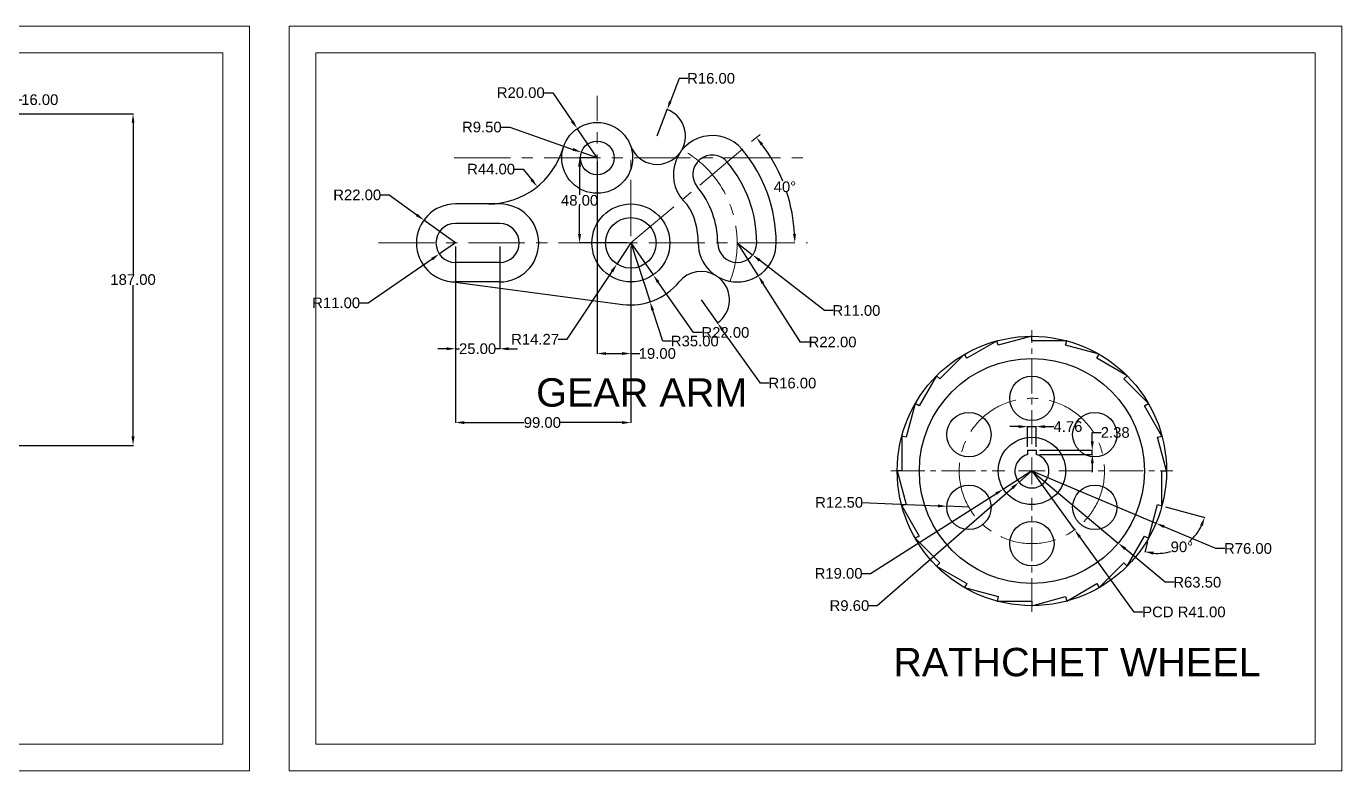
# Model space of a CAD drawing. Header units: millimetres. Extents: x 5975 to 7208, y 1356 to 2227.
# Drawn here: x 6465 to 7208, y 1807 to 2227 of the extents above; entities that cross this region are included whole.
import ezdxf

# ---------------------------------------------------------------- set-up
doc = ezdxf.new("R2010")
doc.units = ezdxf.units.MM
doc.linetypes.add('CENTER', pattern=[50.8, 31.75, -6.35, 6.35, -6.35])
doc.linetypes.add('CENTER2', pattern=[28.575, 19.05, -3.175, 3.175, -3.175])
doc.layers.get('0').update_dxf_attribs({"lineweight": 9})
for name, color, linetype, lineweight in [('AM_5', 3, 'Continuous', 25), ('centerline', 80, 'CENTER', 5), ('drawing', 7, 'Continuous', 30)]:
    doc.layers.add(name, color=color, linetype=linetype, lineweight=lineweight)
doc.layers.add('dimension', color=150, linetype='Continuous')
doc.styles.get("Standard").update_dxf_attribs({"font": 'arial.ttf'})
doc.dimstyles.get("Standard").update_dxf_attribs({"dimtxt": 6, "dimasz": 5, "dimexe": 0.18, "dimexo": 2, "dimgap": 0.09, "dimtad": 0, "dimtih": 1, "dimtoh": 1, "dimzin": 0, "dimdsep": 46, "dimtxsty": 'Standard', "dimcen": 0.09, "dimclrt": 2, "dimadec": 0, "dimazin": 0, "dimtfac": 1, "dimtmove": 0, "dimatfit": 3, "dimfxl": 1, "dimtolj": 1, "dimtzin": 0, "dimarcsym": 0})
doc.dimstyles.new('Standard$2', dxfattribs={"dimtxt": 6, "dimasz": 5, "dimexe": 0.18, "dimexo": 2, "dimgap": 0.09, "dimtad": 0, "dimtih": 1, "dimtoh": 1, "dimzin": 0, "dimdsep": 46, "dimtxsty": 'Standard', "dimcen": 0.09, "dimclrt": 2, "dimadec": 0, "dimazin": 0, "dimtfac": 1, "dimtmove": 0, "dimatfit": 3, "dimfxl": 1, "dimtolj": 1, "dimtzin": 0, "dimarcsym": 0})

# ---------------------------------------------------------------- blocks, each defined once
blk = doc.blocks.new('*U3')
at = {"layer": 'drawing'}
blk.add_circle((0, 0), 12.5, dxfattribs=at)
blk = doc.blocks.new('*U4')
at = {"layer": 'drawing', "color": 0, "linetype": 'ByBlock', "lineweight": -2, "transparency": 16777216}
blk.add_blockref('*U3', (4844.49, 1945.36), dxfattribs=at)
for p, rotation in [((4808.98, 1924.86), 59.99999999999999), ((4879.99, 1924.86), 299.9999999999999), ((4808.98, 1883.86), 120), ((4879.99, 1883.86), 240), ((4844.49, 1863.36), 180)]:
    blk.add_blockref('*U3', p, dxfattribs=dict(at, rotation=rotation))
blk = doc.blocks.new('*U5')
at = {"layer": 'drawing'}
for p, q in [((-2.55, 9.16), (-0.04, 9.84)), ((2.55, -9.84), (-2.55, 9.16))]:
    blk.add_line(p, q, dxfattribs=at)
blk = doc.blocks.new('*U6')
at = {"layer": 'drawing', "color": 0, "linetype": 'ByBlock', "lineweight": -2, "transparency": 16777216}
for p, rotation in [((4854, 1977.86), 74.99999999999996), ((4815.97, 1972.77), 104.9999999999999), ((4834.65, 1977.82), 89.99999999999991), ((4872.7, 1972.89), 60.00000000000003), ((4799.24, 1963.06), 119.9999999999999), ((4889.47, 1963.26), 45.00000000000003), ((4785.59, 1949.35), 134.9999999999999), ((4903.18, 1949.61), 30.00000000000001), ((4775.96, 1932.57), 149.9999999999998), ((4912.89, 1932.87), 14.99999999999997), ((4770.99, 1913.87), 164.9999999999998), ((4771.03, 1894.53), 180), ((4917.98, 1894.85), 344.9999999999994), ((4776.08, 1875.85), 194.9999999999997), ((4913.02, 1876.15), 329.9999999999994), ((4785.79, 1859.12), 209.9999999999996), ((4903.38, 1859.38), 314.9999999999994), ((4799.5, 1845.47), 224.9999999999996), ((4889.73, 1845.67), 299.9999999999994), ((4816.28, 1835.83), 239.9999999999996), ((4873, 1835.96), 284.9999999999995), ((4834.97, 1830.87), 254.9999999999996), ((4854.32, 1830.91), 269.9999999999995)]:
    blk.add_blockref('*U5', p, dxfattribs=dict(at, rotation=rotation))
blk.add_blockref('*U5', (4917.94, 1914.2), dxfattribs=at)
blk = doc.blocks.new('*U7')
at = {"layer": 'centerline', "color": 0, "linetype": 'CENTER2', "transparency": 16777216}
for p, q in [((0, 15.2), (0, 79.5)), ((-79.5, 0), (-15.2, 0)), ((15.2, 0), (79.5, 0)), ((0, -79.5), (0, -15.2))]:
    blk.add_line(p, q, dxfattribs=at)
at = {"layer": 'centerline', "color": 0, "linetype": 'Continuous', "transparency": 16777216}
for p, q in [((0, -7.6), (0, 7.6)), ((-7.6, 0), (7.6, 0))]:
    blk.add_line(p, q, dxfattribs=at)
blk = doc.blocks.new('*D43')
at = {"color": 0, "lineweight": -2, "transparency": 16777216}
for p, q in [((7032.77, 1976.01), (7102.81, 1946.5)), ((7136.64, 1932.25), (7107.42, 1944.56)), ((7141.64, 1932.25), (7136.64, 1932.25))]:
    blk.add_line(p, q, dxfattribs=at)
at = {"color": 0, "transparency": 16777216}
blk.add_solid([(7107.74, 1945.33), (7107.1, 1943.79), (7102.81, 1946.5)], dxfattribs=at)
at = {"layer": 'Defpoints', "color": 0, "transparency": 16777216}
for p in [(7032.77, 1976.01), (7102.81, 1946.5)]:
    blk.add_point(p, dxfattribs=at)
at = {"color": 2, "transparency": 16777216, "insert": (7154.72, 1932.25), "char_height": 6, "attachment_point": 5}
blk.add_mtext('\\A1;R76.00', dxfattribs=at)
blk = doc.blocks.new('*D44')
at = {"color": 0, "lineweight": -2, "transparency": 16777216}
for p, q in [((7032.77, 1976.01), (7081.52, 1935.32)), ((7108.02, 1913.19), (7085.36, 1932.11)), ((7113.02, 1913.19), (7108.02, 1913.19))]:
    blk.add_line(p, q, dxfattribs=at)
at = {"color": 0, "transparency": 16777216}
blk.add_solid([(7085.9, 1932.75), (7084.83, 1931.47), (7081.52, 1935.32)], dxfattribs=at)
at = {"layer": 'Defpoints', "color": 0, "transparency": 16777216}
for p in [(7032.77, 1976.01), (7081.52, 1935.32)]:
    blk.add_point(p, dxfattribs=at)
at = {"color": 2, "transparency": 16777216, "insert": (7126.1, 1913.19), "char_height": 6, "attachment_point": 5}
blk.add_mtext('\\A1;R63.50', dxfattribs=at)
blk = doc.blocks.new('*D45')
at = {"color": 0, "lineweight": -2, "transparency": 16777216}
for p, q in [((7032.77, 1976.01), (7056.84, 1942.81)), ((7090.47, 1896.43), (7059.78, 1938.77)), ((7095.47, 1896.43), (7090.47, 1896.43))]:
    blk.add_line(p, q, dxfattribs=at)
at = {"color": 0, "transparency": 16777216}
blk.add_solid([(7060.45, 1939.26), (7059.1, 1938.28), (7056.84, 1942.81)], dxfattribs=at)
at = {"layer": 'Defpoints', "color": 0, "transparency": 16777216}
for p in [(7032.77, 1976.01), (7056.84, 1942.81)]:
    blk.add_point(p, dxfattribs=at)
at = {"color": 2, "transparency": 16777216, "insert": (7118.57, 1896.43), "char_height": 6, "attachment_point": 5}
blk.add_mtext('\\A1;PCD R41.00', dxfattribs=at)
blk = doc.blocks.new('*D46')
at = {"color": 0, "lineweight": -2, "transparency": 16777216}
for p, q in [((7032.77, 1976.01), (7016.74, 1965.82)), ((6941.78, 1918.19), (7012.52, 1963.14)), ((6936.78, 1918.19), (6941.78, 1918.19))]:
    blk.add_line(p, q, dxfattribs=at)
at = {"color": 0, "transparency": 16777216}
blk.add_solid([(7012.07, 1963.84), (7012.96, 1962.43), (7016.74, 1965.82)], dxfattribs=at)
at = {"layer": 'Defpoints', "color": 0, "transparency": 16777216}
for p in [(7032.77, 1976.01), (7016.74, 1965.82)]:
    blk.add_point(p, dxfattribs=at)
at = {"color": 2, "transparency": 16777216, "insert": (6923.7, 1918.19), "char_height": 6, "attachment_point": 5}
blk.add_mtext('\\A1;R19.00', dxfattribs=at)
blk = doc.blocks.new('*D47')
at = {"color": 0, "lineweight": -2, "transparency": 16777216}
for p, q in [((6937.08, 1958.24), (6979.78, 1956.3)), ((6997.27, 1955.51), (6984.78, 1956.07))]:
    blk.add_line(p, q, dxfattribs=at)
at = {"color": 0, "transparency": 16777216}
blk.add_solid([(6979.82, 1957.13), (6979.75, 1955.47), (6984.78, 1956.07)], dxfattribs=at)
at = {"layer": 'Defpoints', "color": 0, "transparency": 16777216}
for p in [(6984.78, 1956.07), (6997.27, 1955.51)]:
    blk.add_point(p, dxfattribs=at)
at = {"color": 2, "transparency": 16777216, "insert": (6924.01, 1958.24), "char_height": 6, "attachment_point": 5}
blk.add_mtext('\\A1;R12.50', dxfattribs=at)
blk = doc.blocks.new('*D48')
at = {"layer": 'AM_5', "color": 0, "lineweight": -2, "transparency": 16777216}
for p, q in [((7108.12, 1955.82), (7130.42, 1949.84)), ((7098.07, 1936.08), (7096.52, 1930.27))]:
    blk.add_line(p, q, dxfattribs=at)
for start, end in [(311.29211, 334.56819), (265.43181, 286.42218)]:
    blk.add_arc((7103.68, 1957.01), 27.5, start, end, dxfattribs=at)
at = {"layer": 'AM_5', "color": 0, "transparency": 16777216}
for points in [[(7127.74, 1945.49), (7129.3, 1944.91), (7130.25, 1949.89)], [(7101.35, 1928.77), (7101.63, 1930.42), (7096.56, 1930.44)]]:
    blk.add_solid(points, dxfattribs=at)
at = {"layer": 'Defpoints', "color": 0, "transparency": 16777216}
for p in [(7103.68, 1957.01), (7103.68, 1957.01), (7106.18, 1956.34), (7098.59, 1938.01), (7110.8, 1930.44)]:
    blk.add_point(p, dxfattribs=at)
at = {"layer": 'AM_5', "color": 2, "transparency": 16777216, "insert": (7117.43, 1933.19), "char_height": 6, "attachment_point": 5}
blk.add_mtext('\\A1;90°', dxfattribs=at)
blk = doc.blocks.new('*D49')
at = {"color": 0, "lineweight": -2, "transparency": 16777216}
for p, q in [((7032.77, 1976.01), (7025.53, 1969.7)), ((6945.55, 1900.01), (7021.76, 1966.42)), ((6940.55, 1900.01), (6945.55, 1900.01))]:
    blk.add_line(p, q, dxfattribs=at)
at = {"color": 0, "transparency": 16777216}
blk.add_solid([(7021.22, 1967.04), (7022.31, 1965.79), (7025.53, 1969.7)], dxfattribs=at)
at = {"layer": 'Defpoints', "color": 0, "transparency": 16777216}
for p in [(7032.77, 1976.01), (7025.53, 1969.7)]:
    blk.add_point(p, dxfattribs=at)
at = {"color": 2, "transparency": 16777216, "insert": (6929.8, 1900.01), "char_height": 6, "attachment_point": 5}
blk.add_mtext('\\A1;R9.60', dxfattribs=at)
blk = doc.blocks.new('*D50')
at = {"color": 0, "lineweight": -2, "transparency": 16777216}
for p, q in [((7025.39, 2001.04), (7020.39, 2001.04)), ((7030.39, 1989.69), (7030.39, 2001.22)), ((7030.39, 2001.04), (7035.15, 2001.04)), ((7035.15, 1989.69), (7035.15, 2001.22)), ((7040.15, 2001.04), (7045.15, 2001.04))]:
    blk.add_line(p, q, dxfattribs=at)
at = {"color": 0, "transparency": 16777216}
for points in [[(7025.39, 2001.87), (7025.39, 2000.2), (7030.39, 2001.04)], [(7040.15, 2001.87), (7040.15, 2000.2), (7035.15, 2001.04)]]:
    blk.add_solid(points, dxfattribs=at)
at = {"layer": 'Defpoints', "color": 0, "transparency": 16777216}
for p in [(7035.15, 2001.04), (7030.39, 1987.69), (7035.15, 1987.69)]:
    blk.add_point(p, dxfattribs=at)
at = {"color": 2, "transparency": 16777216, "insert": (7053.15, 2001.04), "char_height": 6, "attachment_point": 5}
blk.add_mtext('\\A1;4.76', dxfattribs=at)
blk = doc.blocks.new('*D51')
at = {"color": 0, "lineweight": -2, "transparency": 16777216}
for p, q in [((7066.87, 1992.69), (7066.87, 1997.69)), ((7066.87, 1997.69), (7071.87, 1997.69)), ((7037.15, 1987.69), (7067.05, 1987.69)), ((7037.15, 1985.31), (7067.05, 1985.31)), ((7066.87, 1985.31), (7066.87, 1987.69)), ((7066.87, 1980.31), (7066.87, 1975.31))]:
    blk.add_line(p, q, dxfattribs=at)
at = {"color": 0, "transparency": 16777216}
for points in [[(7066.04, 1992.69), (7067.7, 1992.69), (7066.87, 1987.69)], [(7066.04, 1980.31), (7067.7, 1980.31), (7066.87, 1985.31)]]:
    blk.add_solid(points, dxfattribs=at)
at = {"layer": 'Defpoints', "color": 0, "transparency": 16777216}
for p in [(7035.15, 1987.69), (7035.15, 1985.31), (7066.87, 1987.69)]:
    blk.add_point(p, dxfattribs=at)
at = {"color": 2, "transparency": 16777216, "insert": (7079.81, 1997.69), "char_height": 6, "attachment_point": 5}
blk.add_mtext('\\A1;2.38', dxfattribs=at)
blk = doc.blocks.new('*D61')
at = {"layer": 'Defpoints', "color": 0, "transparency": 16777216}
for p in [(6430.05, 2180.47), (6457.99, 2180.47), (6430.05, 2164.47)]:
    blk.add_point(p, dxfattribs=at)
at = {"layer": 'dimension', "color": 0, "lineweight": -2, "transparency": 16777216}
for p, q in [((6457.99, 2180.47), (6457.99, 2185.47)), ((6457.99, 2185.47), (6462.99, 2185.47)), ((6432.05, 2180.47), (6458.17, 2180.47)), ((6457.99, 2169.47), (6457.99, 2175.47)), ((6432.05, 2164.47), (6458.17, 2164.47))]:
    blk.add_line(p, q, dxfattribs=at)
at = {"layer": 'dimension', "color": 0, "transparency": 16777216}
for points in [[(6457.15, 2175.47), (6458.82, 2175.47), (6457.99, 2180.47)], [(6457.15, 2169.47), (6458.82, 2169.47), (6457.99, 2164.47)]]:
    blk.add_solid(points, dxfattribs=at)
at = {"layer": 'dimension', "color": 2, "transparency": 16777216, "insert": (6472.91, 2185.47), "char_height": 6, "attachment_point": 5}
blk.add_mtext('\\A1;16.00', dxfattribs=at)
blk = doc.blocks.new('*D73')
at = {"layer": 'Defpoints', "color": 0, "transparency": 16777216}
for p in [(6278.05, 2177.47), (6525.55, 2177.47), (6278.05, 1990.47)]:
    blk.add_point(p, dxfattribs=at)
at = {"layer": 'dimension', "color": 0, "lineweight": -2, "transparency": 16777216}
for p, q in [((6280.05, 2177.47), (6525.73, 2177.47)), ((6525.55, 2172.47), (6525.55, 2087.12)), ((6525.55, 1995.47), (6525.55, 2080.81)), ((6280.05, 1990.47), (6525.73, 1990.47))]:
    blk.add_line(p, q, dxfattribs=at)
at = {"layer": 'dimension', "color": 0, "transparency": 16777216}
for points in [[(6524.71, 2172.47), (6526.38, 2172.47), (6525.55, 2177.47)], [(6524.71, 1995.47), (6526.38, 1995.47), (6525.55, 1990.47)]]:
    blk.add_solid(points, dxfattribs=at)
at = {"layer": 'dimension', "color": 2, "transparency": 16777216, "insert": (6525.55, 2083.97), "char_height": 6, "attachment_point": 5}
blk.add_mtext('\\A1;187.00', dxfattribs=at)
blk = doc.blocks.new('*D74')
at = {"layer": 'Defpoints', "color": 0, "transparency": 16777216}
for p in [(6776.21, 2169.2), (6787.47, 2152.68)]:
    blk.add_point(p, dxfattribs=at)
at = {"layer": 'dimension', "color": 0, "lineweight": -2, "transparency": 16777216}
for p, q in [((6757.41, 2189.43), (6762.41, 2189.43)), ((6762.41, 2189.43), (6773.39, 2173.33)), ((6787.47, 2152.68), (6776.21, 2169.2))]:
    blk.add_line(p, q, dxfattribs=at)
at = {"layer": 'dimension', "color": 0, "transparency": 16777216}
blk.add_solid([(6774.08, 2173.8), (6772.7, 2172.86), (6776.21, 2169.2)], dxfattribs=at)
at = {"layer": 'dimension', "color": 2, "transparency": 16777216, "insert": (6744.34, 2189.43), "char_height": 6, "attachment_point": 5}
blk.add_mtext('\\A1;R20.00', dxfattribs=at)
blk = doc.blocks.new('*D75')
at = {"layer": 'Defpoints', "color": 0, "transparency": 16777216}
for p in [(6778.51, 2155.83), (6787.47, 2152.68)]:
    blk.add_point(p, dxfattribs=at)
at = {"layer": 'dimension', "color": 0, "lineweight": -2, "transparency": 16777216}
for p, q in [((6733.12, 2170.02), (6738.12, 2170.02)), ((6738.12, 2170.02), (6773.79, 2157.48)), ((6787.47, 2152.68), (6778.51, 2155.83))]:
    blk.add_line(p, q, dxfattribs=at)
at = {"layer": 'dimension', "color": 0, "transparency": 16777216}
blk.add_solid([(6774.07, 2158.27), (6773.52, 2156.7), (6778.51, 2155.83)], dxfattribs=at)
at = {"layer": 'dimension', "color": 2, "transparency": 16777216, "insert": (6722.38, 2170.02), "char_height": 6, "attachment_point": 5}
blk.add_mtext('\\A1;R9.50', dxfattribs=at)
blk = doc.blocks.new('*D76')
at = {"layer": 'Defpoints', "color": 0, "transparency": 16777216}
for p in [(6806.47, 2104.68), (6819.07, 2086.64)]:
    blk.add_point(p, dxfattribs=at)
at = {"layer": 'dimension', "color": 0, "lineweight": -2, "transparency": 16777216}
for p, q in [((6806.47, 2104.68), (6819.07, 2086.64)), ((6841.76, 2054.13), (6821.93, 2082.54)), ((6846.76, 2054.13), (6841.76, 2054.13))]:
    blk.add_line(p, q, dxfattribs=at)
at = {"layer": 'dimension', "color": 0, "transparency": 16777216}
blk.add_solid([(6822.61, 2083.01), (6821.25, 2082.06), (6819.07, 2086.64)], dxfattribs=at)
at = {"layer": 'dimension', "color": 2, "transparency": 16777216, "insert": (6859.84, 2054.13), "char_height": 6, "attachment_point": 5}
blk.add_mtext('\\A1;R22.00', dxfattribs=at)
blk = doc.blocks.new('*D77')
at = {"layer": 'Defpoints', "color": 0, "transparency": 16777216}
for p in [(6806.47, 2104.68), (6798.6, 2092.78)]:
    blk.add_point(p, dxfattribs=at)
at = {"layer": 'dimension', "color": 0, "lineweight": -2, "transparency": 16777216}
for p, q in [((6806.47, 2104.68), (6798.6, 2092.78)), ((6770.51, 2050.35), (6795.84, 2088.61)), ((6765.51, 2050.35), (6770.51, 2050.35))]:
    blk.add_line(p, q, dxfattribs=at)
at = {"layer": 'dimension', "color": 0, "transparency": 16777216}
blk.add_solid([(6795.14, 2089.07), (6796.53, 2088.15), (6798.6, 2092.78)], dxfattribs=at)
at = {"layer": 'dimension', "color": 2, "transparency": 16777216, "insert": (6752.43, 2050.35), "char_height": 6, "attachment_point": 5}
blk.add_mtext('\\A1;R14.27', dxfattribs=at)
blk = doc.blocks.new('*D78')
at = {"layer": 'Defpoints', "color": 0, "transparency": 16777216}
for p in [(6866.47, 2104.68), (6878.32, 2086.14)]:
    blk.add_point(p, dxfattribs=at)
at = {"layer": 'dimension', "color": 0, "lineweight": -2, "transparency": 16777216}
for p, q in [((6866.47, 2104.68), (6878.32, 2086.14)), ((6902.22, 2048.74), (6881.01, 2081.92)), ((6907.22, 2048.74), (6902.22, 2048.74))]:
    blk.add_line(p, q, dxfattribs=at)
at = {"layer": 'dimension', "color": 0, "transparency": 16777216}
blk.add_solid([(6881.71, 2082.37), (6880.31, 2081.47), (6878.32, 2086.14)], dxfattribs=at)
at = {"layer": 'dimension', "color": 2, "transparency": 16777216, "insert": (6920.29, 2048.74), "char_height": 6, "attachment_point": 5}
blk.add_mtext('\\A1;R22.00', dxfattribs=at)
blk = doc.blocks.new('*D79')
at = {"layer": 'Defpoints', "color": 0, "transparency": 16777216}
for p in [(6866.47, 2104.68), (6875.17, 2097.94)]:
    blk.add_point(p, dxfattribs=at)
at = {"layer": 'dimension', "color": 0, "lineweight": -2, "transparency": 16777216}
for p, q in [((6866.47, 2104.68), (6875.17, 2097.94)), ((6915.71, 2066.52), (6879.12, 2094.88)), ((6920.71, 2066.52), (6915.71, 2066.52))]:
    blk.add_line(p, q, dxfattribs=at)
at = {"layer": 'dimension', "color": 0, "transparency": 16777216}
blk.add_solid([(6879.63, 2095.53), (6878.61, 2094.22), (6875.17, 2097.94)], dxfattribs=at)
at = {"layer": 'dimension', "color": 2, "transparency": 16777216, "insert": (6933.79, 2066.52), "char_height": 6, "attachment_point": 5}
blk.add_mtext('\\A1;R11.00', dxfattribs=at)
blk = doc.blocks.new('*D80')
at = {"layer": 'Defpoints', "color": 0, "transparency": 16777216}
for p in [(6689.66, 2117.58), (6707.47, 2104.68)]:
    blk.add_point(p, dxfattribs=at)
at = {"layer": 'dimension', "color": 0, "lineweight": -2, "transparency": 16777216}
for p, q in [((6665.11, 2131.75), (6670.11, 2131.75)), ((6670.11, 2131.75), (6685.61, 2120.52)), ((6707.47, 2104.68), (6689.66, 2117.58))]:
    blk.add_line(p, q, dxfattribs=at)
at = {"layer": 'dimension', "color": 0, "transparency": 16777216}
blk.add_solid([(6686.1, 2121.19), (6685.12, 2119.84), (6689.66, 2117.58)], dxfattribs=at)
at = {"layer": 'dimension', "color": 2, "transparency": 16777216, "insert": (6652.04, 2131.75), "char_height": 6, "attachment_point": 5}
blk.add_mtext('\\A1;R22.00', dxfattribs=at)
blk = doc.blocks.new('*D81')
at = {"layer": 'Defpoints', "color": 0, "transparency": 16777216}
for p in [(6707.47, 2104.68), (6698.41, 2098.45)]:
    blk.add_point(p, dxfattribs=at)
at = {"layer": 'dimension', "color": 0, "lineweight": -2, "transparency": 16777216}
for p, q in [((6707.47, 2104.68), (6698.41, 2098.45)), ((6658.23, 2070.84), (6694.29, 2095.61)), ((6653.23, 2070.84), (6658.23, 2070.84))]:
    blk.add_line(p, q, dxfattribs=at)
at = {"layer": 'dimension', "color": 0, "transparency": 16777216}
blk.add_solid([(6693.82, 2096.3), (6694.76, 2094.93), (6698.41, 2098.45)], dxfattribs=at)
at = {"layer": 'dimension', "color": 2, "transparency": 16777216, "insert": (6640.16, 2070.84), "char_height": 6, "attachment_point": 5}
blk.add_mtext('\\A1;R11.00', dxfattribs=at)
blk = doc.blocks.new('*D82')
at = {"layer": 'Defpoints', "color": 0, "transparency": 16777216}
for p in [(6726.06, 2170.68), (6753.65, 2136.4)]:
    blk.add_point(p, dxfattribs=at)
at = {"layer": 'dimension', "color": 0, "lineweight": -2, "transparency": 16777216}
for p, q in [((6740.68, 2146.3), (6745.68, 2146.3)), ((6745.68, 2146.3), (6750.52, 2140.3))]:
    blk.add_line(p, q, dxfattribs=at)
at = {"layer": 'dimension', "color": 0, "transparency": 16777216}
blk.add_solid([(6751.17, 2140.82), (6749.87, 2139.78), (6753.65, 2136.4)], dxfattribs=at)
at = {"layer": 'dimension', "color": 2, "transparency": 16777216, "insert": (6727.61, 2146.3), "char_height": 6, "attachment_point": 5}
blk.add_mtext('\\A1;R44.00', dxfattribs=at)
blk = doc.blocks.new('*D83')
at = {"layer": 'Defpoints', "color": 0, "transparency": 16777216}
for p in [(6806.47, 2104.68), (6817.3, 2071.39)]:
    blk.add_point(p, dxfattribs=at)
at = {"layer": 'dimension', "color": 0, "lineweight": -2, "transparency": 16777216}
for p, q in [((6806.47, 2104.68), (6817.3, 2071.39)), ((6824.49, 2049.27), (6818.84, 2066.64)), ((6829.49, 2049.27), (6824.49, 2049.27))]:
    blk.add_line(p, q, dxfattribs=at)
at = {"layer": 'dimension', "color": 0, "transparency": 16777216}
blk.add_solid([(6819.64, 2066.89), (6818.05, 2066.38), (6817.3, 2071.39)], dxfattribs=at)
at = {"layer": 'dimension', "color": 2, "transparency": 16777216, "insert": (6842.56, 2049.27), "char_height": 6, "attachment_point": 5}
blk.add_mtext('\\A1;R35.00', dxfattribs=at)
blk = doc.blocks.new('*D84')
at = {"layer": 'Defpoints', "color": 0, "transparency": 16777216}
for p in [(6846.12, 2072.59), (6855.39, 2059.55)]:
    blk.add_point(p, dxfattribs=at)
at = {"layer": 'dimension', "color": 0, "lineweight": -2, "transparency": 16777216}
for p, q in [((6846.12, 2072.59), (6855.39, 2059.55)), ((6879.55, 2025.56), (6858.28, 2055.47)), ((6884.55, 2025.56), (6879.55, 2025.56))]:
    blk.add_line(p, q, dxfattribs=at)
blk.add_arc((6846.12, 2072.59), 16, 304.76098, 50.44354, dxfattribs=at)
at = {"layer": 'dimension', "color": 0, "transparency": 16777216}
blk.add_solid([(6858.96, 2055.95), (6857.6, 2054.99), (6855.39, 2059.55)], dxfattribs=at)
at = {"layer": 'dimension', "color": 2, "transparency": 16777216, "insert": (6897.62, 2025.56), "char_height": 6, "attachment_point": 5}
blk.add_mtext('\\A1;R16.00', dxfattribs=at)
blk = doc.blocks.new('*D85')
at = {"layer": 'Defpoints', "color": 0, "transparency": 16777216}
for p in [(6826.99, 2179.97), (6821.29, 2165.02)]:
    blk.add_point(p, dxfattribs=at)
at = {"layer": 'dimension', "color": 0, "lineweight": -2, "transparency": 16777216}
for p, q in [((6833.67, 2197.51), (6828.76, 2184.64)), ((6838.67, 2197.51), (6833.67, 2197.51)), ((6821.29, 2165.02), (6826.99, 2179.97))]:
    blk.add_line(p, q, dxfattribs=at)
blk.add_arc((6821.29, 2165.02), 16, 332.20406, 69.80347, dxfattribs=at)
at = {"layer": 'dimension', "color": 0, "transparency": 16777216}
blk.add_solid([(6827.99, 2184.94), (6829.54, 2184.34), (6826.99, 2179.97)], dxfattribs=at)
at = {"layer": 'dimension', "color": 2, "transparency": 16777216, "insert": (6851.74, 2197.51), "char_height": 6, "attachment_point": 5}
blk.add_mtext('\\A1;R16.00', dxfattribs=at)
blk = doc.blocks.new('*D86')
at = {"layer": 'Defpoints', "color": 0, "transparency": 16777216}
for p in [(6787.47, 2152.68), (6806.47, 2104.68), (6806.47, 2042.27)]:
    blk.add_point(p, dxfattribs=at)
at = {"layer": 'dimension', "color": 0, "lineweight": -2, "transparency": 16777216}
for p, q in [((6787.47, 2150.68), (6787.47, 2042.09)), ((6806.47, 2102.68), (6806.47, 2042.09)), ((6792.47, 2042.27), (6801.47, 2042.27)), ((6806.47, 2042.27), (6811.47, 2042.27))]:
    blk.add_line(p, q, dxfattribs=at)
at = {"layer": 'dimension', "color": 0, "transparency": 16777216}
for points in [[(6792.47, 2043.1), (6792.47, 2041.43), (6787.47, 2042.27)], [(6801.47, 2043.1), (6801.47, 2041.43), (6806.47, 2042.27)]]:
    blk.add_solid(points, dxfattribs=at)
at = {"layer": 'dimension', "color": 2, "transparency": 16777216, "insert": (6821.39, 2042.27), "char_height": 6, "attachment_point": 5}
blk.add_mtext('\\A1;19.00', dxfattribs=at)
blk = doc.blocks.new('*D87')
at = {"layer": 'Defpoints', "color": 0, "transparency": 16777216}
for p in [(6777.53, 2152.68), (6787.47, 2152.68), (6806.47, 2104.68)]:
    blk.add_point(p, dxfattribs=at)
at = {"layer": 'dimension', "color": 0, "lineweight": -2, "transparency": 16777216}
for p, q in [((6785.47, 2152.68), (6777.35, 2152.68)), ((6777.53, 2147.68), (6777.53, 2131.83)), ((6777.53, 2109.68), (6777.53, 2125.52)), ((6804.47, 2104.68), (6777.35, 2104.68))]:
    blk.add_line(p, q, dxfattribs=at)
at = {"layer": 'dimension', "color": 0, "transparency": 16777216}
for points in [[(6776.69, 2147.68), (6778.36, 2147.68), (6777.53, 2152.68)], [(6776.69, 2109.68), (6778.36, 2109.68), (6777.53, 2104.68)]]:
    blk.add_solid(points, dxfattribs=at)
at = {"layer": 'dimension', "color": 2, "transparency": 16777216, "insert": (6777.53, 2128.68), "char_height": 6, "attachment_point": 5}
blk.add_mtext('\\A1;48.00', dxfattribs=at)
blk = doc.blocks.new('*D88')
at = {"layer": 'Defpoints', "color": 0, "transparency": 16777216}
for p in [(6707.47, 2104.68), (6732.47, 2104.68), (6732.47, 2044.96)]:
    blk.add_point(p, dxfattribs=at)
at = {"layer": 'dimension', "color": 0, "lineweight": -2, "transparency": 16777216}
for p, q in [((6707.47, 2102.68), (6707.47, 2044.78)), ((6732.47, 2102.68), (6732.47, 2044.78)), ((6702.47, 2044.96), (6697.47, 2044.96)), ((6707.47, 2044.96), (6709.72, 2044.96)), ((6732.47, 2044.96), (6730.23, 2044.96)), ((6737.47, 2044.96), (6742.47, 2044.96))]:
    blk.add_line(p, q, dxfattribs=at)
at = {"layer": 'dimension', "color": 0, "transparency": 16777216}
for points in [[(6702.47, 2045.8), (6702.47, 2044.13), (6707.47, 2044.96)], [(6737.47, 2045.8), (6737.47, 2044.13), (6732.47, 2044.96)]]:
    blk.add_solid(points, dxfattribs=at)
at = {"layer": 'dimension', "color": 2, "transparency": 16777216, "insert": (6719.97, 2044.96), "char_height": 6, "attachment_point": 5}
blk.add_mtext('\\A1;25.00', dxfattribs=at)
blk = doc.blocks.new('*D89')
at = {"layer": 'AM_5', "color": 0, "lineweight": -2, "transparency": 16777216}
for start, end in [(22.09278, 36.9029), (3.0971, 17.93469)]:
    blk.add_arc((6806.47, 2104.68), 92.51, start, end, dxfattribs=at)
at = {"layer": 'AM_5', "color": 0, "transparency": 16777216}
for points in [[(6879.8, 2159.71), (6881.1, 2160.74), (6877.34, 2164.14)], [(6899.68, 2109.7), (6898.02, 2109.65), (6898.98, 2104.68)]]:
    blk.add_solid(points, dxfattribs=at)
at = {"layer": 'Defpoints', "color": 0, "transparency": 16777216}
for p in [(6880.33, 2166.65), (6896.49, 2126.01), (6664.12, 2104.68), (6806.47, 2104.68), (6906.18, 2104.68)]:
    blk.add_point(p, dxfattribs=at)
at = {"layer": 'AM_5', "color": 2, "transparency": 16777216, "insert": (6893.41, 2136.32), "char_height": 6, "attachment_point": 5}
blk.add_mtext('\\A1;40°', dxfattribs=at)
blk = doc.blocks.new('*D90')
at = {"layer": 'Defpoints', "color": 0, "transparency": 16777216}
for p in [(6707.47, 2104.68), (6806.47, 2104.68), (6707.47, 2003.32)]:
    blk.add_point(p, dxfattribs=at)
at = {"layer": 'dimension', "color": 0, "lineweight": -2, "transparency": 16777216}
for p, q in [((6707.47, 2102.68), (6707.47, 2003.14)), ((6806.47, 2102.68), (6806.47, 2003.14)), ((6712.47, 2003.32), (6746.32, 2003.32)), ((6801.47, 2003.32), (6766.73, 2003.32))]:
    blk.add_line(p, q, dxfattribs=at)
at = {"layer": 'dimension', "color": 0, "transparency": 16777216}
for points in [[(6712.47, 2004.15), (6712.47, 2002.48), (6707.47, 2003.32)], [(6801.47, 2004.15), (6801.47, 2002.48), (6806.47, 2003.32)]]:
    blk.add_solid(points, dxfattribs=at)
at = {"layer": 'dimension', "color": 2, "transparency": 16777216, "insert": (6756.52, 2003.32), "char_height": 6, "attachment_point": 5}
blk.add_mtext('\\A1;99.00', dxfattribs=at)

msp = doc.modelspace()

# ---------------------------------------------------------------- linework, layer by layer
for points in [[(5997.263, 2226.897), (6591.263, 2226.897), (6591.263, 1806.897), (5997.263, 1806.897)], [(6613.618, 2226.897), (7207.618, 2226.897), (7207.618, 1806.897), (6613.618, 1806.897)], [(6012.263, 2211.897), (6576.263, 2211.897), (6576.263, 1821.897), (6012.263, 1821.897)], [(6628.618, 2211.897), (7192.618, 2211.897), (7192.618, 1821.897), (6628.618, 1821.897)]]:
    msp.add_lwpolyline(points, close=True)
at = {"layer": 'centerline'}
for p, q in [((6787.474, 2122.737), (6787.474, 2187.675)), ((6806.474, 2104.675), (6880.328, 2166.646)), ((6706.764, 2152.675), (6906.184, 2152.675)), ((6806.474, 2057.737), (6806.474, 2151.613)), ((6664.123, 2104.675), (6906.184, 2104.675))]:
    msp.add_line(p, q, dxfattribs=at)
msp.add_circle((7032.773, 1976.007), 41, dxfattribs=at)
msp.add_arc((6806.474, 2104.675), 60, 338.872045, 61.127955, dxfattribs=at)
at = {"layer": 'drawing'}
for p, q in [((6732.474, 2126.675), (6707.474, 2126.675)), ((6732.474, 2115.675), (6707.474, 2115.675)), ((6732.474, 2093.675), (6707.474, 2093.675)), ((6704.585, 2082.866), (6801.878, 2069.978)), ((6732.474, 2082.675), (6707.474, 2082.675)), ((7030.393, 1987.687), (7035.153, 1987.687)), ((7030.393, 1987.687), (7030.393, 1985.307)), ((7035.153, 1987.687), (7035.153, 1985.307))]:
    msp.add_line(p, q, dxfattribs=at)
for centre, radius in [((6787.474, 2152.675), 20), ((6787.474, 2152.675), 9.5), ((6806.474, 2104.675), 22), ((6806.474, 2104.675), 14.27), ((7032.773, 1976.007), 76), ((7032.773, 1976.007), 63.5), ((7032.773, 1976.007), 19)]:
    msp.add_circle(centre, radius, dxfattribs=at)
for centre, radius, start, end in [((6852.437, 2143.242), 22, 40, 229.776058), ((6726.058, 2170.675), 44, 270, 343.665177), ((6821.293, 2165.015), 16, 200.046696, 325.042084), ((6852.437, 2143.242), 11, 40, 220), ((6806.474, 2104.675), 82, 0, 40), ((6806.474, 2104.675), 71, 0, 40), ((6806.474, 2104.675), 49, 0, 40), ((6707.474, 2104.675), 22, 90, 270), ((6732.474, 2104.675), 22, 270, 90), ((6806.474, 2105.574), 38, 358.644306, 33.314011), ((6707.474, 2104.675), 11, 90, 270), ((6732.474, 2104.675), 11, 270, 90), ((6866.474, 2104.675), 22, 180, 0), ((6866.474, 2104.675), 11, 180, 0), ((6846.116, 2072.589), 16, 57.605509, 141.012895), ((6806.474, 2104.675), 35, 262.45452, 321.012895), ((7032.773, 1976.007), 9.6, 104.354265, 75.645735)]:
    msp.add_arc(centre, radius, start, end, dxfattribs=at)

# ---------------------------------------------------------------- block references
at = {"layer": 'centerline', "linetype": 'CENTER2'}
msp.add_blockref('*U7', (7032.773, 1976.007), dxfattribs=at)
at = {"layer": 'drawing'}
for name in ['*U6', '*U4']:
    msp.add_blockref(name, (2188.287, 71.644), dxfattribs=at)

# ---------------------------------------------------------------- texts
at = {"lineweight": 5}
for s, p in [('GEAR ARM', (6753.015, 2012.313)), ('RATHCHET WHEEL', (6954.551, 1860.191))]:
    msp.add_text(s, height=16, dxfattribs=at).set_placement(p)

# ---------------------------------------------------------------- dimensions: what is measured, and where the dimension line sits
dim = msp.add_linear_dim(base=(7035.153, 2001.036), p1=(7030.393, 1987.687), p2=(7035.153, 1987.687), dimstyle='Standard')
dim.commit()
dim.dimension.update_dxf_attribs({"geometry": '*D50', "text_midpoint": (7053.154, 2001.036)})
dim = msp.add_linear_dim(base=(7066.87, 1987.687), p1=(7035.153, 1985.307), p2=(7035.153, 1987.687), angle=90, dimstyle='Standard')
dim.commit()
dim.dimension.update_dxf_attribs({"geometry": '*D51', "text_midpoint": (7079.81, 1997.687)})
for center, mpoint, picture, middle in [((7032.773, 1976.007), (7016.737, 1965.817), '*D46', (6923.704, 1918.185)), ((7032.773, 1976.007), (7025.535, 1969.701), '*D49', (6929.803, 1900.014)), ((7032.773, 1976.007), (7102.811, 1946.5), '*D43', (7154.715, 1932.247)), ((7032.773, 1976.007), (7081.522, 1935.316), '*D44', (7126.099, 1913.195)), ((6997.266, 1955.507), (6984.779, 1956.074), '*D47', (6937.082, 1958.24))]:
    dim = msp.add_radius_dim(center=center, mpoint=mpoint, dimstyle='Standard')
    dim.commit()
    dim.dimension.update_dxf_attribs({"geometry": picture, "text_midpoint": middle, "dimtype": 164})
dim = msp.add_radius_dim(center=(7032.773, 1976.007), mpoint=(7056.84, 1942.814), text='PCD <>', dimstyle='Standard', override={"dimpost": ''})
dim.commit()
dim.dimension.update_dxf_attribs({"geometry": '*D45', "text_midpoint": (7118.567, 1896.429), "dimtype": 164})
at = {"layer": 'AM_5'}
for base, line1, line2, picture, middle in [((6896.491, 2126.009), ((6806.474, 2104.675), (6880.328, 2166.646)), ((6664.123, 2104.675), (6906.184, 2104.675)), '*D89', (6893.405, 2136.316)), ((7110.8, 1930.444), ((7098.591, 1938.007), (7103.682, 1957.007)), ((7103.682, 1957.007), (7106.184, 1956.337)), '*D48', (7117.432, 1933.191))]:
    dim = msp.add_angular_dim_2l(base=base, line1=line1, line2=line2, dimstyle='Standard$2', override={"dimpost": ''}, dxfattribs=at)
    dim.commit()
    dim.dimension.update_dxf_attribs({"geometry": picture, "text_midpoint": middle})
at = {"layer": 'dimension'}
for center, mpoint, picture, middle in [((6821.293, 2165.015), (6826.985, 2179.969), '*D85', (6851.739, 2197.515)), ((6787.474, 2152.675), (6776.207, 2169.199), '*D74', (6744.339, 2189.429)), ((6787.474, 2152.675), (6778.512, 2155.826), '*D75', (6722.379, 2170.023)), ((6726.058, 2170.675), (6753.652, 2136.403), '*D82', (6727.606, 2146.305)), ((6707.474, 2104.675), (6689.66, 2117.584), '*D80', (6652.036, 2131.75)), ((6707.474, 2104.675), (6698.408, 2098.445), '*D81', (6640.16, 2070.837)), ((6806.474, 2104.675), (6798.597, 2092.776), '*D77', (6752.426, 2050.353)), ((6806.474, 2104.675), (6819.067, 2086.636), '*D76', (6859.836, 2054.126)), ((6806.474, 2104.675), (6817.297, 2071.391), '*D83', (6842.563, 2049.275)), ((6866.474, 2104.675), (6878.32, 2086.136), '*D78', (6920.292, 2048.736)), ((6866.474, 2104.675), (6875.169, 2097.938), '*D79', (6933.787, 2066.524)), ((6846.116, 2072.589), (6855.386, 2059.548), '*D84', (6897.621, 2025.556))]:
    dim = msp.add_radius_dim(center=center, mpoint=mpoint, dimstyle='Standard', dxfattribs=at)
    dim.commit()
    dim.dimension.update_dxf_attribs({"geometry": picture, "text_midpoint": middle, "dimtype": 164})
for base, p1, p2, picture, middle in [((6457.988, 2180.466), (6430.051, 2164.466), (6430.051, 2180.466), '*D61', (6472.909, 2185.466)), ((6525.548, 2177.466), (6278.051, 1990.466), (6278.051, 2177.466), '*D73', (6525.548, 2083.966)), ((6777.527, 2152.675), (6806.474, 2104.675), (6787.474, 2152.675), '*D87', (6777.527, 2128.675))]:
    dim = msp.add_linear_dim(base=base, p1=p1, p2=p2, angle=90, dimstyle='Standard', dxfattribs=at)
    dim.commit()
    dim.dimension.update_dxf_attribs({"geometry": picture, "text_midpoint": middle})
for base, p1, p2, picture, middle in [((6806.474, 2042.267), (6787.474, 2152.675), (6806.474, 2104.675), '*D86', (6821.395, 2042.267)), ((6732.474, 2044.962), (6707.474, 2104.675), (6732.474, 2104.675), '*D88', (6719.974, 2044.962))]:
    dim = msp.add_linear_dim(base=base, p1=p1, p2=p2, dimstyle='Standard', dxfattribs=at)
    dim.commit()
    dim.dimension.update_dxf_attribs({"geometry": picture, "text_midpoint": middle})
dim = msp.add_linear_dim(base=(6707.474, 2003.318), p1=(6806.474, 2104.675), p2=(6707.474, 2104.675), dimstyle='Standard', dxfattribs=at)
dim.commit()
dim.dimension.update_dxf_attribs({"geometry": '*D90', "text_midpoint": (6756.525, 2003.318), "dimtype": 160})

doc.saveas('drawing.dxf')
